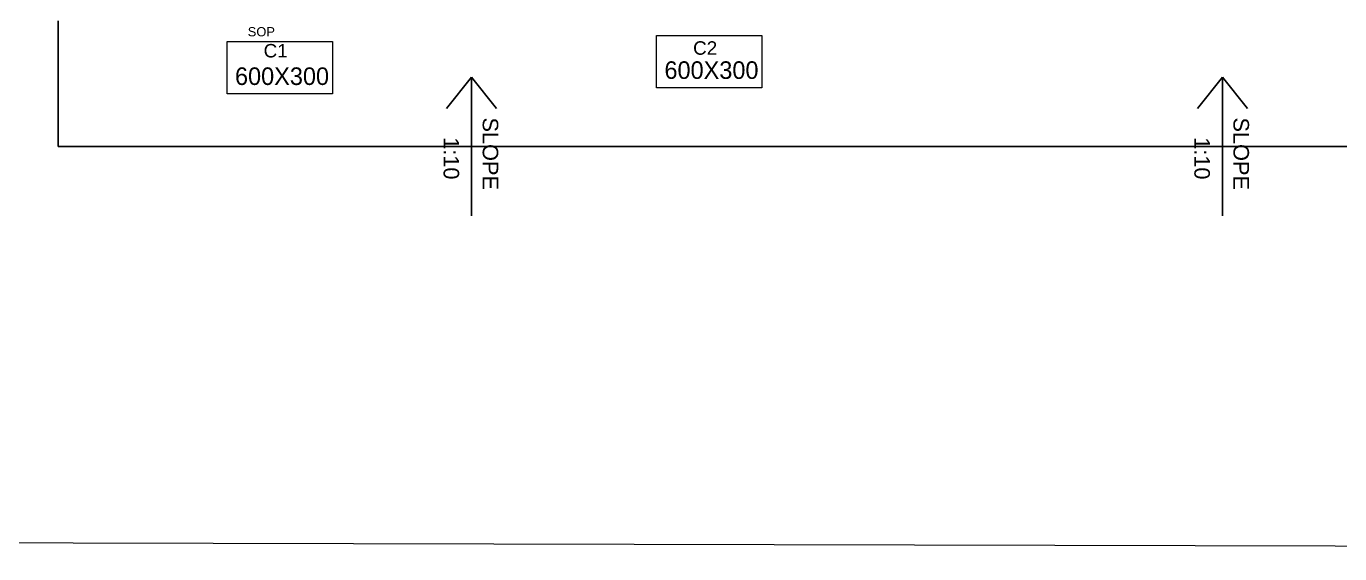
# Model space of a CAD drawing. Header units: millimetres. Extents: x -1932176 to 78768, y -1967 to 1266654.
# Drawn here: x -1732304 to -1722584, y 1209389 to 1213290 of the extents above; entities that cross this region are included whole.
import ezdxf

# ---------------------------------------------------------------- set-up
doc = ezdxf.new("R2010")
doc.units = ezdxf.units.MM
for name, color, linetype, lineweight in [('Layer2', 7, 'Continuous', 5), ('SHEET', 7, 'Continuous', 13), ('text', 252, 'Continuous', 5)]:
    doc.layers.add(name, color=color, linetype=linetype, lineweight=lineweight)
doc.styles.get("Standard").update_dxf_attribs({"font": 'arial.ttf'})

msp = doc.modelspace()

# ---------------------------------------------------------------- linework, layer by layer
at = {"ltscale": 30}
msp.add_line((-1732067.88489, 1213330.72011), (-1732067.88486, 1212400.04602), dxfattribs=at)
for p, q in [((-1729008.43863, 1212912.49709), (-1729193.48354, 1212680.83589)), ((-1729008.43863, 1211887.59872), (-1729008.43863, 1212912.49709)), ((-1729008.43863, 1212912.49709), (-1728823.39372, 1212680.83589)), ((-1723452.9293, 1212912.49567), (-1723637.97421, 1212680.83446)), ((-1723452.9293, 1211887.59729), (-1723452.9293, 1212912.49567)), ((-1723452.9293, 1212912.49567), (-1723267.88439, 1212680.83446))]:
    msp.add_line(p, q)
at = {"transparency": 16777216}
msp.add_line((-1732067.88486, 1212400.04602), (-1714834.65724, 1212400.04659), dxfattribs=at)
at = {"layer": 'Layer2', "color": 252, "true_color": 0x939598, "transparency": 33554687}
for points in [[(-1730818.18719, 1213176.469), (-1730038.44277, 1213176.469), (-1730038.44277, 1212789.28842), (-1730818.18719, 1212789.28842)], [(-1727640.30755, 1213221.53569), (-1726860.56314, 1213221.53569), (-1726860.56314, 1212834.35511), (-1727640.30755, 1212834.35511)]]:
    msp.add_lwpolyline(points, close=True, dxfattribs=at)
at = {"layer": 'SHEET'}
msp.add_lwpolyline([(-1742339.30397, 1239728.89177), (-1698747.67319, 1239627.08902), (-1698747.67319, 1209389.4195), (-1742339.30397, 1209491.22225)], close=True, dxfattribs=at)

# ---------------------------------------------------------------- texts
at = {"ltscale": 30}
msp.add_text('SOP', height=68.234997, dxfattribs=at).set_placement((-1730664.75561, 1213215.21047))
for s, p in [('SLOPE', (-1728926.41985, 1212615.14263)), ('SLOPE', (-1723370.91053, 1212615.14121)), ('1:10', (-1729215.73193, 1212469.80565)), ('1:10', (-1723660.2226, 1212469.80422))]:
    msp.add_text(s, height=115.102653, rotation=270).set_placement(p)
at = {"layer": 'Layer2', "color": 252, "linetype": 'ByBlock', "lineweight": 9, "true_color": 0x939598, "transparency": 16777216, "char_height": 130, "attachment_point": 1}
for insert in [(-1730759.21314, 1212985.51613), (-1727581.3335, 1213030.58283)]:
    msp.add_mtext_dynamic_manual_height_columns('{\\fCentury Gothic|b0|i0|c0|p34;600X300}', width=741.9718666, gutter_width=57.3737, heights=[0], dxfattribs=dict(at, insert=insert))
at = {"layer": 'text', "color": 252, "true_color": 0x939598, "transparency": 16777216, "char_height": 99.743185, "attachment_point": 1}
for s, insert in [('C2', (-1727369.20878, 1213178.82969)), ('C1', (-1730547.35908, 1213158.62717))]:
    msp.add_mtext_dynamic_manual_height_columns(s, width=1.2192188, gutter_width=1, heights=[0], dxfattribs=dict(at, insert=insert))

doc.saveas('drawing.dxf')
